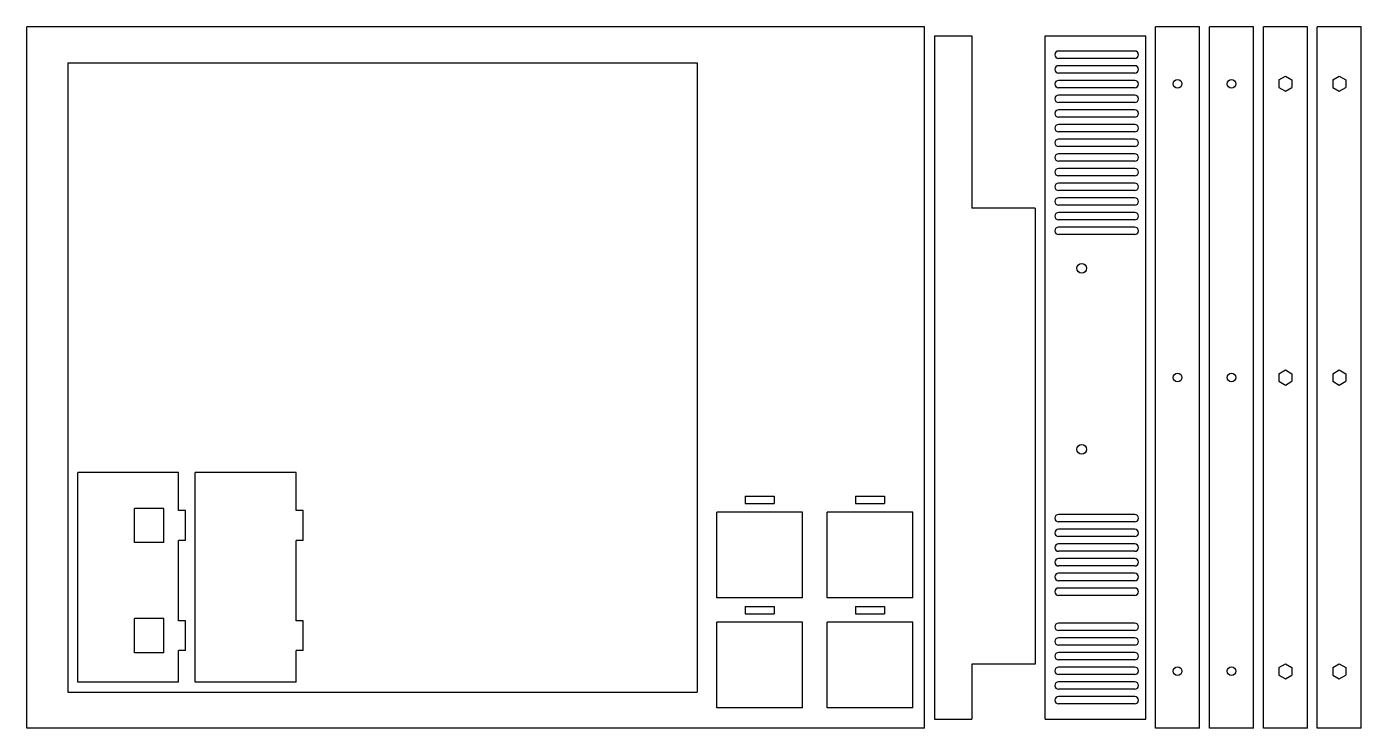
# Model space of a CAD drawing. Extents: x 6 to 551, y 9 to 296.
import ezdxf

# ---------------------------------------------------------------- set-up
doc = ezdxf.new("R2010")
doc.units = 0
doc.layers.add('CUT', color=1, linetype='CONTINUOUS')

msp = doc.modelspace()

# ---------------------------------------------------------------- linework, layer by layer
at = {"layer": 'CUT'}
for p, q in [((372.64, 295.72), (6, 295.72)), ((6, 9.08), (6, 295.72)), ((372.64, 9.08), (372.64, 295.72)), ((484.92, 295.72), (466.92, 295.72)), ((466.92, 9.08), (466.92, 295.72)), ((484.92, 9.08), (484.92, 295.72)), ((506.92, 295.72), (488.92, 295.72)), ((488.92, 9.08), (488.92, 295.72)), ((506.92, 9.08), (506.92, 295.72)), ((528.92, 295.72), (510.92, 295.72)), ((510.92, 9.08), (510.92, 295.72)), ((528.92, 9.08), (528.92, 295.72)), ((550.92, 295.72), (532.92, 295.72)), ((532.92, 9.08), (532.92, 295.72)), ((550.92, 9.08), (550.92, 295.72)), ((376.64, 292.04), (376.64, 12.76)), ((376.64, 292.04), (391.87, 292.04)), ((391.87, 292.04), (391.87, 221.54)), ((421.78, 292.04), (462.92, 292.04)), ((421.78, 12.76), (421.78, 292.04)), ((462.92, 12.76), (462.92, 292.04)), ((458.42, 285.78), (427.28, 285.78)), ((22.82, 280.9), (279.82, 280.9)), ((22.82, 280.9), (22.82, 23.9)), ((279.82, 280.9), (279.82, 23.9)), ((458.42, 282.78), (427.28, 282.78)), ((458.42, 279.78), (427.28, 279.78)), ((458.42, 276.78), (427.28, 276.78)), ((458.42, 273.78), (427.28, 273.78)), ((517.245, 273.9444), (519.92, 275.4888)), ((517.245, 273.9444), (517.245, 270.8556)), ((519.92, 275.4888), (522.595, 273.9444)), ((522.595, 273.9444), (522.595, 270.8556)), ((539.245, 273.9444), (541.92, 275.4888)), ((539.245, 273.9444), (539.245, 270.8556)), ((541.92, 275.4888), (544.595, 273.9444)), ((544.595, 273.9444), (544.595, 270.8556)), ((458.42, 270.78), (427.28, 270.78)), ((458.42, 267.78), (427.28, 267.78)), ((517.245, 270.8556), (519.92, 269.3112)), ((519.92, 269.3112), (522.595, 270.8556)), ((539.245, 270.8556), (541.92, 269.3112)), ((541.92, 269.3112), (544.595, 270.8556)), ((458.42, 264.78), (427.28, 264.78)), ((458.42, 261.78), (427.28, 261.78)), ((458.42, 258.78), (427.28, 258.78)), ((458.42, 255.78), (427.28, 255.78)), ((458.42, 252.78), (427.28, 252.78)), ((458.42, 249.78), (427.28, 249.78)), ((458.42, 246.78), (427.28, 246.78)), ((458.42, 243.78), (427.28, 243.78)), ((458.42, 240.78), (427.28, 240.78)), ((458.42, 237.78), (427.28, 237.78)), ((458.42, 234.78), (427.28, 234.78)), ((458.42, 231.78), (427.28, 231.78)), ((458.42, 228.78), (427.28, 228.78)), ((458.42, 225.78), (427.28, 225.78)), ((417.78, 221.54), (391.87, 221.54)), ((417.78, 221.54), (417.78, 35.26)), ((458.42, 222.78), (427.28, 222.78)), ((458.42, 219.78), (427.28, 219.78)), ((458.42, 216.78), (427.28, 216.78)), ((458.42, 213.78), (427.28, 213.78)), ((458.42, 210.78), (427.28, 210.78)), ((517.245, 153.9444), (519.92, 155.4888)), ((517.245, 153.9444), (517.245, 150.8556)), ((519.92, 155.4888), (522.595, 153.9444)), ((522.595, 153.9444), (522.595, 150.8556)), ((539.245, 153.9444), (541.92, 155.4888)), ((539.245, 153.9444), (539.245, 150.8556)), ((541.92, 155.4888), (544.595, 153.9444)), ((544.595, 153.9444), (544.595, 150.8556)), ((517.245, 150.8556), (519.92, 149.3112)), ((519.92, 149.3112), (522.595, 150.8556)), ((539.245, 150.8556), (541.92, 149.3112)), ((541.92, 149.3112), (544.595, 150.8556)), ((67.96, 113.585), (26.82, 113.585)), ((26.82, 27.9), (26.82, 113.585)), ((67.96, 98.015), (67.96, 113.585)), ((115.98, 113.585), (74.84, 113.585)), ((74.84, 27.9), (74.84, 113.585)), ((115.98, 98.015), (115.98, 113.585)), ((299.395, 103.915), (311.245, 103.915)), ((299.395, 103.915), (299.395, 100.885)), ((311.245, 103.915), (311.245, 100.885)), ((344.395, 103.915), (356.245, 103.915)), ((344.395, 103.915), (344.395, 100.885)), ((356.245, 103.915), (356.245, 100.885)), ((49.96, 84.94), (49.96, 98.94)), ((61.96, 98.94), (49.96, 98.94)), ((61.96, 84.94), (61.96, 98.94)), ((299.395, 100.885), (311.245, 100.885)), ((344.395, 100.885), (356.245, 100.885)), ((70.84, 98.015), (67.96, 98.015)), ((70.84, 85.865), (70.84, 98.015)), ((118.86, 98.015), (115.98, 98.015)), ((118.86, 85.865), (118.86, 98.015)), ((322.82, 97.4), (287.82, 97.4)), ((287.82, 62.4), (287.82, 97.4)), ((322.82, 62.4), (322.82, 97.4)), ((367.82, 97.4), (332.82, 97.4)), ((332.82, 62.4), (332.82, 97.4)), ((367.82, 62.4), (367.82, 97.4)), ((458.42, 96.4), (427.28, 96.4)), ((458.42, 93.4), (427.28, 93.4)), ((458.42, 90.4), (427.28, 90.4)), ((458.42, 87.4), (427.28, 87.4)), ((61.96, 84.94), (49.96, 84.94)), ((70.84, 85.865), (67.96, 85.865)), ((67.96, 53.015), (67.96, 85.865)), ((118.86, 85.865), (115.98, 85.865)), ((115.98, 53.015), (115.98, 85.865)), ((458.42, 84.4), (427.28, 84.4)), ((458.42, 81.4), (427.28, 81.4)), ((458.42, 78.4), (427.28, 78.4)), ((458.42, 75.4), (427.28, 75.4)), ((458.42, 72.4), (427.28, 72.4)), ((458.42, 69.4), (427.28, 69.4)), ((458.42, 66.4), (427.28, 66.4)), ((322.82, 62.4), (287.82, 62.4)), ((367.82, 62.4), (332.82, 62.4)), ((458.42, 63.4), (427.28, 63.4)), ((299.395, 58.915), (311.245, 58.915)), ((299.395, 58.915), (299.395, 55.885)), ((299.395, 55.885), (311.245, 55.885)), ((311.245, 58.915), (311.245, 55.885)), ((344.395, 58.915), (356.245, 58.915)), ((344.395, 58.915), (344.395, 55.885)), ((344.395, 55.885), (356.245, 55.885)), ((356.245, 58.915), (356.245, 55.885)), ((49.96, 39.94), (49.96, 53.94)), ((61.96, 53.94), (49.96, 53.94)), ((61.96, 39.94), (61.96, 53.94)), ((70.84, 53.015), (67.96, 53.015)), ((70.84, 40.865), (70.84, 53.015)), ((118.86, 53.015), (115.98, 53.015)), ((118.86, 40.865), (118.86, 53.015)), ((322.82, 52.4), (287.82, 52.4)), ((287.82, 17.4), (287.82, 52.4)), ((322.82, 17.4), (322.82, 52.4)), ((367.82, 52.4), (332.82, 52.4)), ((332.82, 17.4), (332.82, 52.4)), ((367.82, 17.4), (367.82, 52.4)), ((458.42, 52.035), (427.28, 52.035)), ((458.42, 49.035), (427.28, 49.035)), ((458.42, 46.035), (427.28, 46.035)), ((61.96, 39.94), (49.96, 39.94)), ((70.84, 40.865), (67.96, 40.865)), ((67.96, 27.9), (67.96, 40.865)), ((118.86, 40.865), (115.98, 40.865)), ((115.98, 27.9), (115.98, 40.865)), ((458.42, 43.035), (427.28, 43.035)), ((458.42, 40.035), (427.28, 40.035)), ((417.78, 35.26), (391.87, 35.26)), ((391.87, 35.26), (391.87, 12.76)), ((458.42, 37.035), (427.28, 37.035)), ((458.42, 34.035), (427.28, 34.035)), ((517.245, 33.9444), (519.92, 35.4888)), ((517.245, 33.9444), (517.245, 30.8556)), ((519.92, 35.4888), (522.595, 33.9444)), ((522.595, 33.9444), (522.595, 30.8556)), ((539.245, 33.9444), (541.92, 35.4888)), ((539.245, 33.9444), (539.245, 30.8556)), ((541.92, 35.4888), (544.595, 33.9444)), ((544.595, 33.9444), (544.595, 30.8556)), ((67.96, 27.9), (26.82, 27.9)), ((115.98, 27.9), (74.84, 27.9)), ((458.42, 31.035), (427.28, 31.035)), ((458.42, 28.035), (427.28, 28.035)), ((517.245, 30.8556), (519.92, 29.3112)), ((519.92, 29.3112), (522.595, 30.8556)), ((539.245, 30.8556), (541.92, 29.3112)), ((541.92, 29.3112), (544.595, 30.8556)), ((22.82, 23.9), (279.82, 23.9)), ((458.42, 25.035), (427.28, 25.035)), ((458.42, 22.035), (427.28, 22.035)), ((322.82, 17.4), (287.82, 17.4)), ((367.82, 17.4), (332.82, 17.4)), ((458.42, 19.035), (427.28, 19.035)), ((376.64, 12.76), (391.87, 12.76)), ((421.78, 12.76), (462.92, 12.76)), ((372.64, 9.08), (6, 9.08)), ((484.92, 9.08), (466.92, 9.08)), ((506.92, 9.08), (488.92, 9.08)), ((528.92, 9.08), (510.92, 9.08)), ((550.92, 9.08), (532.92, 9.08))]:
    msp.add_line(p, q, dxfattribs=at)
for centre, radius in [((475.92, 272.4), 1.775), ((497.92, 272.4), 1.775), ((436.78, 197.02), 1.975), ((475.92, 152.4), 1.775), ((497.92, 152.4), 1.775), ((436.78, 123.02), 1.975), ((475.92, 32.4), 1.775), ((497.92, 32.4), 1.775)]:
    msp.add_circle(centre, radius, dxfattribs=at)
for centre, start, end in [((427.28, 284.28), 90, 270), ((458.42, 284.28), 270, 90), ((427.28, 278.28), 90, 270), ((458.42, 278.28), 270, 90), ((427.28, 272.28), 90, 270), ((458.42, 272.28), 270, 90), ((427.28, 266.28), 90, 270), ((458.42, 266.28), 270, 90), ((427.28, 260.28), 90, 270), ((458.42, 260.28), 270, 90), ((427.28, 254.28), 90, 270), ((458.42, 254.28), 270, 90), ((427.28, 248.28), 90, 270), ((458.42, 248.28), 270, 90), ((427.28, 242.28), 90, 270), ((458.42, 242.28), 270, 90), ((427.28, 236.28), 90, 270), ((458.42, 236.28), 270, 90), ((427.28, 230.28), 90, 270), ((458.42, 230.28), 270, 90), ((427.28, 224.28), 90, 270), ((458.42, 224.28), 270, 90), ((427.28, 218.28), 90, 270), ((458.42, 218.28), 270, 90), ((427.28, 212.28), 90, 270), ((458.42, 212.28), 270, 90), ((427.28, 94.9), 90, 270), ((458.42, 94.9), 270, 90), ((427.28, 88.9), 90, 270), ((458.42, 88.9), 270, 90), ((427.28, 82.9), 90, 270), ((458.42, 82.9), 270, 90), ((427.28, 76.9), 90, 270), ((458.42, 76.9), 270, 90), ((427.28, 70.9), 90, 270), ((458.42, 70.9), 270, 90), ((427.28, 64.9), 90, 270), ((458.42, 64.9), 270, 90), ((427.28, 50.535), 90, 270), ((458.42, 50.535), 270, 90), ((427.28, 44.535), 90, 270), ((458.42, 44.535), 270, 90), ((427.28, 38.535), 90, 270), ((458.42, 38.535), 270, 90), ((427.28, 32.535), 90, 270), ((458.42, 32.535), 270, 90), ((427.28, 26.535), 90, 270), ((458.42, 26.535), 270, 90), ((427.28, 20.535), 90, 270), ((458.42, 20.535), 270, 90)]:
    msp.add_arc(centre, 1.5, start, end, dxfattribs=at)

doc.saveas('drawing.dxf')
